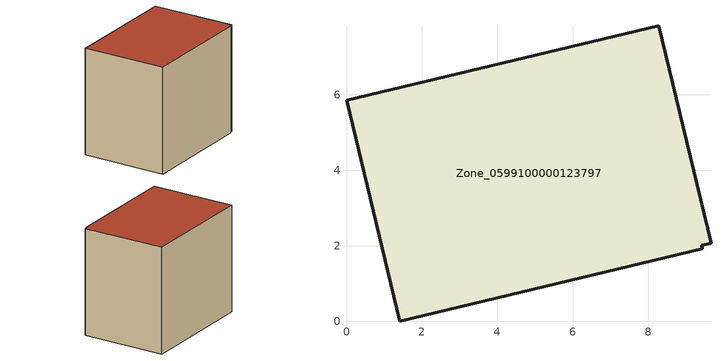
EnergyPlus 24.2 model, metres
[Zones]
Zone_0599100000123797
 floor ground (C_G): 9.66,2.06 9.41,2.01 9.43,1.92 1.41,0 0,5.85 8.27,7.83 z0
 wall outside (C_F): 9.66,2.06 8.27,7.83 0,5.85 1.41,0 9.43,1.92 9.41,2.01 9.66,2.06 z0:7.59
 roof outside (C_R): 9.41,2.01 9.66,2.06 8.27,7.83 0,5.85 1.41,0 9.43,1.92 z7.59
[BUILDING]
Pand.0599100000123797: North Axis=0; Terrain=City; Loads Convergence Tolerance Value=0.04; Temperature Convergence Tolerance Value=0.4; Solar Distribution=FullExterior; Maximum Number of Warmup Days=25; Minimum Number of Warmup Days=1
[Site:Location]
Rotterdam.The.Hague.AP_ZH_NLD Design_Conditions: Latitude=51.96; Longitude=4.45; Time Zone=1; Elevation=-4.5
[SITE:GROUNDTEMPERATURE:BUILDINGSURFACE]
18, 18, 18, 18, 18, 18, 18, 18, 18, 18, 18, 18
[MATERIAL] Thermal Absorptance=0.9; Solar Absorptance=0.7; Visible Absorptance=0.7
Name | Roughness | Thickness | Conductivity | Density | Specific Heat
G.TI.1965-1974 | MediumSmooth | 0.15 | 0.882353 | 540 | 1210
F.TI.1965-1974 | Rough | 0.3 | 0.697674 | 1920 | 840
R.TI.1965-1974 | MediumRough | 0.2 | 0.232558 | 1500 | 1000
[CONSTRUCTION]
C_G: G.TI.1965-1974
C_F: F.TI.1965-1974
C_R: R.TI.1965-1974
[ZONE]
Zone_0599100000123797: Type=1; Multiplier=1; Ceiling Height=Autocalculate; Volume=Autocalculate; Floor Area=autocalculate; Part of Total Floor Area=Yes
[ZONEINFILTRATION:DESIGNFLOWRATE]
Infil_Zone_0599100000123797: Zone or ZoneList or Space or SpaceList=Zone_0599100000123797; Schedule=AlwaysOn; Design Flow Rate Calculation Method=Flow/Area; Flow Rate per Floor Area=0.003; Constant Term Coefficient=1; Temperature Term Coefficient=0; Velocity Term Coefficient=0; Velocity Squared Term Coefficient=0
[HVACTEMPLATE:ZONE:IDEALLOADSAIRSYSTEM]
Zone_0599100000123797: Maximum Heating Supply Air Temperature=50; Minimum Cooling Supply Air Temperature=13; Maximum Heating Supply Air Humidity Ratio=0.0156; Minimum Cooling Supply Air Humidity Ratio=0.0077; Heating Limit=NoLimit; Cooling Limit=NoLimit; Dehumidification Control Type=ConstantSensibleHeatRatio; Cooling Sensible Heat Ratio=0.7; Dehumidification Setpoint=60; Humidification Control Type=None; Humidification Setpoint=30; Outdoor Air Method=None; Outdoor Air Flow Rate per Person=0.00944; Outdoor Air Flow Rate per Zone Floor Area=0; Outdoor Air Flow Rate per Zone=0; Demand Controlled Ventilation Type=None; Outdoor Air Economizer Type=NoEconomizer; Heat Recovery Type=None; Sensible Heat Recovery Effectiveness=0.7; Latent Heat Recovery Effectiveness=0.65
[ZONECONTROL:THERMOSTAT]
ThermostatControl_Zone_0599100000123797: Zone or ZoneList=Zone_0599100000123797; Control Type Schedule=DualSetpointControlType; Control 1=Thermostat_Zone_0599100000123797; Temperature Difference Between Cutout And Setpoint=0
[THERMOSTATSETPOINT:DUALSETPOINT]
Thermostat_Zone_0599100000123797: Heating Setpoint Temperature Schedule=HeatingSetpoint_Zone_0599100000123797; Cooling Setpoint Temperature Schedule=CoolingSetpoint_Zone_0599100000123797
[SCHEDULE:COMPACT]
HeatingSetpoint_Zone_0599100000123797: Through: 12/31, For: AllDays, Until: 24:00, 21
CoolingSetpoint_Zone_0599100000123797: Through: 12/31, For: AllDays, Until: 24:00, 24
DualSetpointControlType: Through: 12/31, For: AllDays, Until: 24:00, 4
AlwaysOn: Through: 12/31, For: AllDays, Until: 24:00, 1
